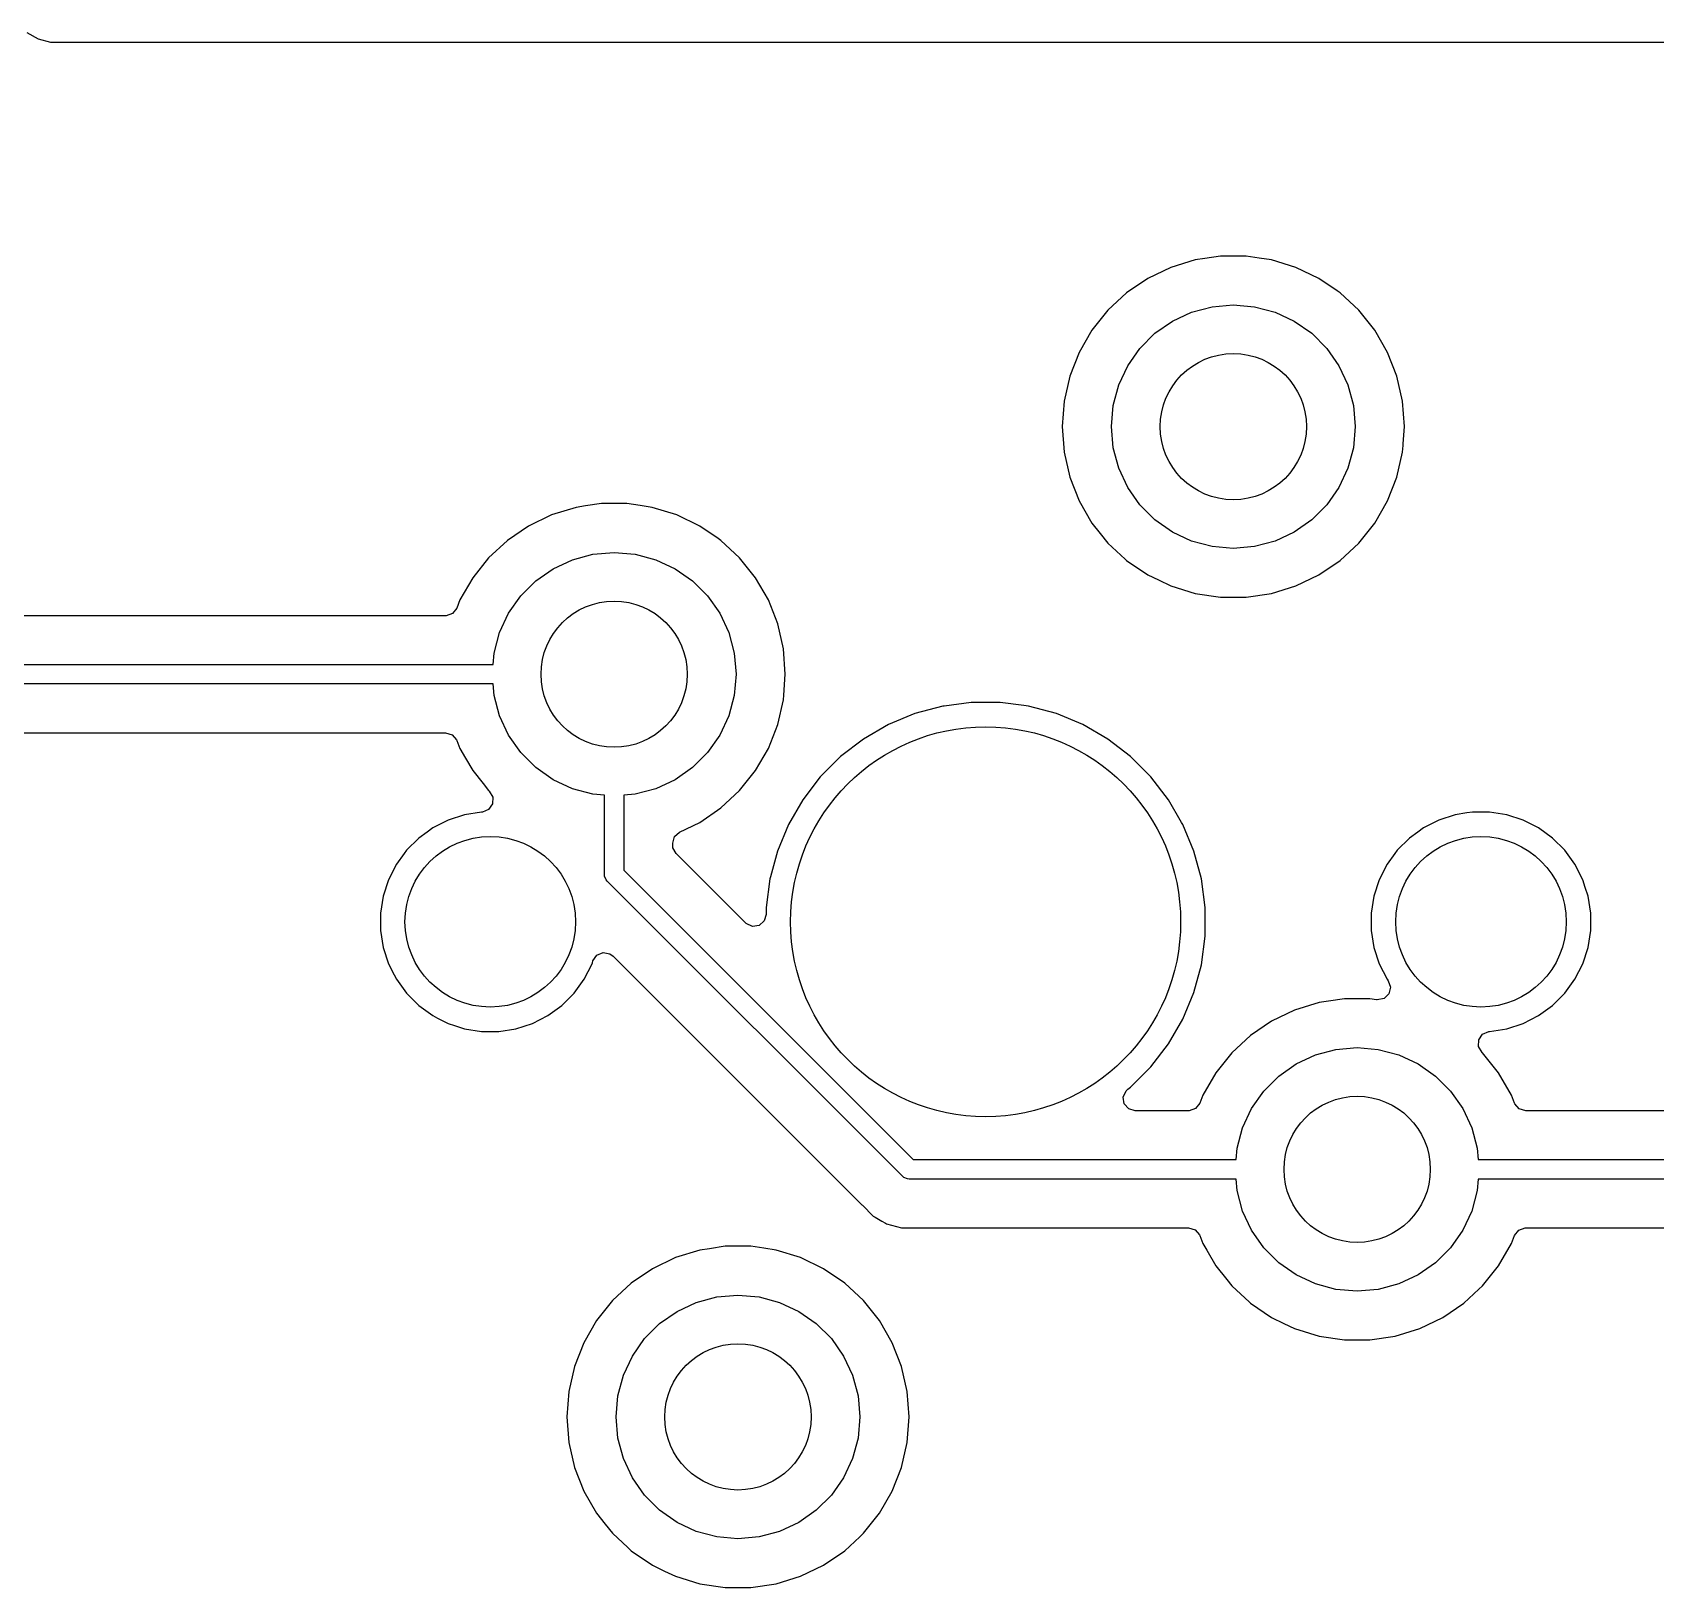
# Model space of a CAD drawing. Extents: x 98 to 223, y -135 to -41.
# Drawn here: x 173.42 to 190.07, y -64.3 to -48.34 of the extents above; entities that cross this region are included whole.
import ezdxf

# ---------------------------------------------------------------- set-up
doc = ezdxf.new("R2010")
doc.units = 0
doc.layers.add('BLACK', color=7, linetype='CONTINUOUS')

msp = doc.modelspace()

# ---------------------------------------------------------------- linework, layer by layer
at = {"layer": 'BLACK', "linetype": 'CONTINUOUS'}
for p, q in [((173.365186, -48.343), (173.479314, -48.408892)), ((173.479314, -48.408892), (173.606608, -48.443)), ((173.606608, -48.443), (173.738392, -48.443)), ((173.738392, -48.443), (192.656608, -48.443)), ((185.096173, -50.753438), (184.859803, -50.867267)), ((185.346876, -50.676106), (185.096173, -50.753438)), ((185.346882, -50.676105), (185.346876, -50.676106)), ((185.346885, -50.676104), (185.346882, -50.676105)), ((185.444747, -50.661353), (185.346885, -50.676104)), ((185.606312, -50.637), (185.444747, -50.661353)), ((185.606318, -50.637), (185.606312, -50.637)), ((185.868682, -50.637), (185.606318, -50.637)), ((185.868687, -50.637), (185.868682, -50.637)), ((186.003323, -50.657294), (185.868687, -50.637)), ((186.128115, -50.676104), (186.003323, -50.657294)), ((186.128119, -50.676105), (186.128115, -50.676104)), ((186.128123, -50.676106), (186.128119, -50.676105)), ((186.378827, -50.753438), (186.128123, -50.676106)), ((186.615196, -50.867267), (186.378825, -50.753438)), ((186.378825, -50.753438), (186.378827, -50.753438)), ((184.859802, -50.867268), (184.64302, -51.015067)), ((184.859803, -50.867267), (184.859802, -50.867268)), ((186.615197, -50.867268), (186.615196, -50.867267)), ((186.6152, -50.86727), (186.615197, -50.867268)), ((186.615204, -50.867272), (186.6152, -50.86727)), ((186.802703, -50.995107), (186.615204, -50.867272)), ((184.64302, -51.015067), (184.450698, -51.193514)), ((186.831979, -51.015067), (186.802703, -50.995107)), ((187.024301, -51.193514), (186.831979, -51.015067)), ((184.450698, -51.193514), (184.287114, -51.398643)), ((185.1125, -51.304968), (185.309975, -51.212884)), ((185.309975, -51.212884), (185.52044, -51.15649)), ((185.52044, -51.15649), (185.7375, -51.1375)), ((185.7375, -51.1375), (185.95456, -51.15649)), ((185.95456, -51.15649), (186.165025, -51.212884)), ((186.165025, -51.212884), (186.3625, -51.304968)), ((187.024304, -51.193518), (187.024301, -51.193514)), ((187.024305, -51.193519), (187.024304, -51.193518)), ((187.187886, -51.398643), (187.024305, -51.193519)), ((184.287114, -51.398643), (184.155932, -51.625856)), ((184.779944, -51.584015), (184.934015, -51.429944)), ((184.934015, -51.429944), (185.1125, -51.304968)), ((186.3625, -51.304968), (186.540985, -51.429944)), ((186.540985, -51.429944), (186.695056, -51.584015)), ((187.319068, -51.625857), (187.187886, -51.398643)), ((184.654968, -51.7625), (184.779944, -51.584015)), ((186.695056, -51.584015), (186.820032, -51.7625)), ((184.155932, -51.625856), (184.060082, -51.870078)), ((184.562884, -51.959975), (184.654968, -51.7625)), ((186.820032, -51.7625), (186.912116, -51.959975)), ((187.41492, -51.870084), (187.319068, -51.625857)), ((184.060076, -51.870097), (184.001697, -52.125874)), ((184.060082, -51.870078), (184.060076, -51.870097)), ((187.473302, -52.12587), (187.41492, -51.870084)), ((184.50649, -52.17044), (184.562884, -51.959975)), ((186.912116, -51.959975), (186.96851, -52.17044)), ((184.001696, -52.125879), (183.982092, -52.387495)), ((184.001697, -52.125874), (184.001696, -52.125879)), ((184.4875, -52.3875), (184.50649, -52.17044)), ((186.96851, -52.17044), (186.9875, -52.3875)), ((187.473302, -52.125874), (187.473302, -52.12587)), ((187.473303, -52.125879), (187.473302, -52.125874)), ((187.492908, -52.387495), (187.473303, -52.125879)), ((183.982092, -52.387495), (183.982092, -52.387504)), ((183.982092, -52.387504), (184.001696, -52.64912)), ((184.50649, -52.60456), (184.4875, -52.3875)), ((186.9875, -52.3875), (186.96851, -52.60456)), ((187.479596, -52.565145), (187.492908, -52.387504)), ((187.492908, -52.387504), (187.492908, -52.387495)), ((187.473302, -52.64913), (187.478486, -52.579963)), ((187.478486, -52.579963), (187.479596, -52.565145)), ((184.001696, -52.64912), (184.001697, -52.649125)), ((184.001697, -52.649125), (184.060076, -52.904902)), ((184.562884, -52.815025), (184.50649, -52.60456)), ((186.96851, -52.60456), (186.912116, -52.815025)), ((187.41492, -52.904916), (187.473302, -52.64913)), ((184.060076, -52.904902), (184.060078, -52.904911)), ((184.060078, -52.904911), (184.06008, -52.904916)), ((184.06008, -52.904916), (184.155932, -53.149143)), ((184.654968, -53.0125), (184.562884, -52.815025)), ((186.912116, -52.815025), (186.820032, -53.0125)), ((187.319068, -53.149143), (187.41492, -52.904916)), ((184.779944, -53.190985), (184.654968, -53.0125)), ((186.820032, -53.0125), (186.695056, -53.190985)), ((178.996876, -53.216106), (178.746173, -53.293438)), ((178.996882, -53.216105), (178.996876, -53.216106)), ((178.996885, -53.216104), (178.996882, -53.216105)), ((179.094747, -53.201353), (178.996885, -53.216104)), ((179.256312, -53.177), (179.094747, -53.201353)), ((179.256318, -53.177), (179.256312, -53.177)), ((179.518682, -53.177), (179.256318, -53.177)), ((179.518687, -53.177), (179.518682, -53.177)), ((179.653323, -53.197294), (179.518687, -53.177)), ((179.778115, -53.216104), (179.653323, -53.197294)), ((179.778119, -53.216105), (179.778115, -53.216104)), ((179.778123, -53.216106), (179.778119, -53.216105)), ((180.028827, -53.293438), (179.778123, -53.216106)), ((184.155932, -53.149143), (184.287114, -53.376357)), ((184.934015, -53.345056), (184.779944, -53.190985)), ((186.695056, -53.190985), (186.540985, -53.345056)), ((187.187886, -53.376357), (187.319068, -53.149143)), ((178.509802, -53.407268), (178.29302, -53.555067)), ((178.509803, -53.407267), (178.509802, -53.407268)), ((178.746173, -53.293438), (178.509803, -53.407267)), ((180.265196, -53.407267), (180.028825, -53.293438)), ((180.028825, -53.293438), (180.028827, -53.293438)), ((180.265197, -53.407268), (180.265196, -53.407267)), ((180.2652, -53.40727), (180.265197, -53.407268)), ((180.265204, -53.407272), (180.2652, -53.40727)), ((180.452703, -53.535107), (180.265204, -53.407272)), ((184.287114, -53.376357), (184.372905, -53.483935)), ((185.1125, -53.470032), (184.934015, -53.345056)), ((186.540985, -53.345056), (186.3625, -53.470032)), ((187.024305, -53.581481), (187.187886, -53.376357)), ((178.29302, -53.555067), (178.100698, -53.733514)), ((180.481979, -53.555067), (180.452703, -53.535107)), ((180.674301, -53.733514), (180.481979, -53.555067)), ((184.372905, -53.483935), (184.450698, -53.581485)), ((184.450698, -53.581485), (184.627969, -53.745967)), ((185.309975, -53.562116), (185.1125, -53.470032)), ((185.52044, -53.61851), (185.309975, -53.562116)), ((186.165025, -53.562116), (185.95456, -53.61851)), ((186.3625, -53.470032), (186.165025, -53.562116)), ((186.831979, -53.759933), (187.024305, -53.581481)), ((178.100698, -53.733514), (177.937114, -53.938643)), ((178.7625, -53.844968), (178.959975, -53.752884)), ((178.959975, -53.752884), (179.17044, -53.69649)), ((179.17044, -53.69649), (179.3875, -53.6775)), ((179.3875, -53.6775), (179.60456, -53.69649)), ((179.60456, -53.69649), (179.815025, -53.752884)), ((179.815025, -53.752884), (180.0125, -53.844968)), ((180.674304, -53.733518), (180.674301, -53.733514)), ((180.674305, -53.733519), (180.674304, -53.733518)), ((180.837886, -53.938643), (180.674305, -53.733519)), ((184.627969, -53.745967), (184.643021, -53.759933)), ((184.643021, -53.759933), (184.859796, -53.907728)), ((185.7375, -53.6375), (185.52044, -53.61851)), ((185.95456, -53.61851), (185.7375, -53.6375)), ((186.615204, -53.907728), (186.831979, -53.759933)), ((178.584015, -53.969944), (178.7625, -53.844968)), ((180.0125, -53.844968), (180.190985, -53.969944)), ((184.859796, -53.907728), (184.859801, -53.90773)), ((184.859801, -53.90773), (184.859802, -53.907731)), ((184.859802, -53.907731), (184.859803, -53.907732)), ((184.859803, -53.907732), (184.968618, -53.960134)), ((186.378823, -54.021563), (186.615204, -53.907728)), ((177.937114, -53.938643), (177.805935, -54.16585)), ((178.429944, -54.124015), (178.584015, -53.969944)), ((180.190985, -53.969944), (180.345056, -54.124015)), ((180.969068, -54.165857), (180.837886, -53.938643)), ((184.968618, -53.960134), (185.096173, -54.021561)), ((185.096173, -54.021561), (185.096174, -54.021561)), ((185.096174, -54.021561), (185.096177, -54.021563)), ((185.096177, -54.021563), (185.346885, -54.098896)), ((186.128115, -54.098896), (186.378823, -54.021563)), ((177.773573, -54.248305), (177.73076, -54.303516)), ((177.805932, -54.165857), (177.773573, -54.248305)), ((177.805935, -54.16585), (177.805932, -54.165855)), ((177.805932, -54.165855), (177.805932, -54.165857)), ((178.304968, -54.3025), (178.429944, -54.124015)), ((180.345056, -54.124015), (180.470032, -54.3025)), ((181.06492, -54.410084), (180.969068, -54.165857)), ((185.346885, -54.098896), (185.606318, -54.138)), ((185.606318, -54.138), (185.868682, -54.138)), ((185.868682, -54.138), (186.128115, -54.098896)), ((177.658147, -54.327), (172.510685, -54.327)), ((177.66489, -54.326817), (177.658147, -54.327)), ((177.73076, -54.303516), (177.66489, -54.326817)), ((178.212884, -54.499975), (178.304968, -54.3025)), ((180.470032, -54.3025), (180.562116, -54.499975)), ((181.123302, -54.66587), (181.06492, -54.410084)), ((178.15649, -54.71044), (178.212884, -54.499975)), ((180.562116, -54.499975), (180.61851, -54.71044)), ((178.146249, -54.8275), (178.15649, -54.71044)), ((180.61851, -54.71044), (180.6375, -54.9275)), ((181.123302, -54.665874), (181.123302, -54.66587)), ((181.123303, -54.665879), (181.123302, -54.665874)), ((181.142908, -54.927495), (181.123303, -54.665879)), ((172.424016, -54.8275), (178.146249, -54.8275)), ((180.6375, -54.9275), (180.61851, -55.14456)), ((181.126825, -55.14212), (181.142908, -54.927504)), ((181.142908, -54.927504), (181.142908, -54.927495)), ((178.146249, -55.0275), (172.465438, -55.0275)), ((178.15649, -55.14456), (178.146249, -55.0275)), ((178.212884, -55.355025), (178.15649, -55.14456)), ((180.61851, -55.14456), (180.562116, -55.355025)), ((181.06492, -55.444916), (181.123302, -55.18913)), ((181.123302, -55.18913), (181.126825, -55.14212)), ((182.757507, -55.255507), (182.472548, -55.331861)), ((182.771585, -55.253653), (182.757507, -55.255507)), ((183.049986, -55.217), (182.771585, -55.253653)), ((183.049994, -55.217), (183.049986, -55.217)), ((183.345006, -55.217), (183.049994, -55.217)), ((183.345013, -55.217), (183.345006, -55.217)), ((183.588613, -55.249071), (183.345013, -55.217)), ((183.637493, -55.255507), (183.588613, -55.249071)), ((183.922452, -55.331861), (183.637493, -55.255507)), ((178.304968, -55.5525), (178.212884, -55.355025)), ((180.562116, -55.355025), (180.470032, -55.5525)), ((182.472538, -55.331864), (182.199999, -55.444754)), ((182.472548, -55.331861), (182.472538, -55.331864)), ((183.922454, -55.331862), (183.922452, -55.331861)), ((183.922461, -55.331864), (183.922454, -55.331862)), ((184.195, -55.444754), (183.922461, -55.331864)), ((172.724113, -55.528), (177.658147, -55.528)), ((177.658147, -55.528), (177.725186, -55.547685)), ((177.725186, -55.547685), (177.770941, -55.600489)), ((178.429944, -55.730985), (178.304968, -55.5525)), ((180.470032, -55.5525), (180.345056, -55.730985)), ((180.969068, -55.689143), (181.06492, -55.444916)), ((181.944506, -55.592261), (181.710459, -55.771852)), ((182.199989, -55.444758), (181.944506, -55.592261)), ((182.199999, -55.444754), (182.199989, -55.444758)), ((184.19501, -55.444758), (184.195, -55.444754)), ((184.450493, -55.592261), (184.19501, -55.444758)), ((184.68454, -55.771852), (184.450493, -55.592261)), ((177.770941, -55.600489), (177.773558, -55.606657)), ((177.773558, -55.606657), (177.805932, -55.689143)), ((177.805932, -55.689143), (177.805934, -55.689146)), ((177.805934, -55.689146), (177.805935, -55.689149)), ((177.805935, -55.689149), (177.864392, -55.790398)), ((178.584015, -55.885056), (178.429944, -55.730985)), ((180.345056, -55.730985), (180.190985, -55.885056)), ((180.837886, -55.916357), (180.969068, -55.689143)), ((177.864392, -55.790398), (177.937114, -55.916357)), ((177.937114, -55.916357), (178.042784, -56.048863)), ((178.7625, -56.010032), (178.584015, -55.885056)), ((180.190985, -55.885056), (180.0125, -56.010032)), ((180.674305, -56.121481), (180.837886, -55.916357)), ((181.710452, -55.771858), (181.501858, -55.980452)), ((181.710459, -55.771852), (181.710452, -55.771858)), ((184.684547, -55.771858), (184.68454, -55.771852)), ((184.893141, -55.980452), (184.684547, -55.771858)), ((178.042784, -56.048863), (178.100697, -56.121484)), ((178.959975, -56.102116), (178.7625, -56.010032)), ((180.0125, -56.010032), (179.815025, -56.102116)), ((181.501852, -55.980459), (181.322261, -56.214506)), ((181.501858, -55.980452), (181.501852, -55.980459)), ((184.893147, -55.980459), (184.893141, -55.980452)), ((185.072738, -56.214506), (184.893147, -55.980459)), ((178.14026, -56.257074), (178.100511, -56.314535)), ((178.100697, -56.121484), (178.106877, -56.127217)), ((178.106877, -56.127217), (178.142633, -56.187244)), ((178.142633, -56.187244), (178.14026, -56.257074)), ((179.17044, -56.15851), (178.959975, -56.102116)), ((179.2875, -56.168751), (179.17044, -56.15851)), ((179.2875, -56.980902), (179.2875, -56.168751)), ((179.60456, -56.15851), (179.4875, -56.168751)), ((179.4875, -56.168751), (179.4875, -56.93948)), ((179.815025, -56.102116), (179.60456, -56.15851)), ((180.481979, -56.299933), (180.674305, -56.121481)), ((181.322261, -56.214506), (181.174758, -56.469989)), ((185.207388, -56.447728), (185.072738, -56.214506)), ((177.685457, -56.424457), (177.527609, -56.504886)), ((177.68546, -56.424456), (177.685457, -56.424457)), ((177.853943, -56.369714), (177.68546, -56.424456)), ((178.028928, -56.341998), (177.853943, -56.369714)), ((178.032288, -56.341734), (178.028928, -56.341998)), ((178.036006, -56.341384), (178.032288, -56.341734)), ((178.100511, -56.314535), (178.036006, -56.341384)), ((180.265204, -56.447728), (180.481979, -56.299933)), ((187.845457, -56.424457), (187.687609, -56.504886)), ((187.84546, -56.424456), (187.845457, -56.424457)), ((188.013943, -56.369714), (187.84546, -56.424456)), ((188.130595, -56.351238), (188.013943, -56.369714)), ((188.188921, -56.342), (188.130595, -56.351238)), ((188.366079, -56.342), (188.188921, -56.342)), ((188.453567, -56.355857), (188.366079, -56.342)), ((188.541056, -56.369714), (188.453567, -56.355857)), ((188.709539, -56.424456), (188.541056, -56.369714)), ((188.709542, -56.424457), (188.709539, -56.424456)), ((188.86739, -56.504886), (188.709542, -56.424457)), ((177.469072, -56.547416), (177.384286, -56.609017)), ((177.527609, -56.504886), (177.469072, -56.547416)), ((179.988, -56.659136), (180.007685, -56.592097)), ((180.007685, -56.592097), (180.058198, -56.547416)), ((180.058198, -56.547416), (180.265204, -56.447728)), ((181.174754, -56.469999), (181.061864, -56.742538)), ((181.174758, -56.469989), (181.174754, -56.469999)), ((185.220243, -56.469993), (185.207388, -56.447728)), ((185.333139, -56.742548), (185.220243, -56.469993)), ((187.629072, -56.547416), (187.544286, -56.609017)), ((187.687609, -56.504886), (187.629072, -56.547416)), ((189.010714, -56.609017), (188.86739, -56.504886)), ((177.259017, -56.734286), (177.234169, -56.768486)), ((177.259019, -56.734284), (177.259017, -56.734286)), ((177.384283, -56.609019), (177.259019, -56.734283)), ((177.259019, -56.734283), (177.259019, -56.734284)), ((177.384284, -56.609019), (177.384283, -56.609019)), ((177.384286, -56.609017), (177.384284, -56.609019)), ((179.988, -56.680805), (179.988, -56.659136)), ((179.990834, -56.707163), (179.988, -56.680805)), ((180.024319, -56.768486), (179.990834, -56.707163)), ((181.061861, -56.742548), (180.991253, -57.006065)), ((181.061864, -56.742538), (181.061861, -56.742548)), ((185.409493, -57.027507), (185.333139, -56.742548)), ((187.419017, -56.734286), (187.394169, -56.768486)), ((187.419019, -56.734284), (187.419017, -56.734286)), ((187.544283, -56.609019), (187.419019, -56.734283)), ((187.419019, -56.734283), (187.419019, -56.734284)), ((187.544284, -56.609019), (187.544283, -56.609019)), ((187.544286, -56.609017), (187.544284, -56.609019)), ((189.135983, -56.734286), (189.010714, -56.609017)), ((189.240113, -56.877609), (189.135983, -56.734286)), ((177.154886, -56.877609), (177.074457, -57.035457)), ((177.234169, -56.768486), (177.154886, -56.877609)), ((180.735319, -57.479486), (180.024319, -56.768486)), ((187.314886, -56.877609), (187.234457, -57.035457)), ((187.394169, -56.768486), (187.314886, -56.877609)), ((189.320542, -57.035457), (189.240113, -56.877609)), ((177.074456, -57.03546), (177.019714, -57.203943)), ((177.074457, -57.035457), (177.074456, -57.03546)), ((179.289421, -57.000411), (179.2875, -56.980902)), ((179.304353, -57.036459), (179.289421, -57.000411)), ((179.316789, -57.051613), (179.304353, -57.036459)), ((182.343387, -60.078211), (179.316789, -57.051613)), ((179.4875, -56.93948), (182.45552, -59.9075)), ((180.985506, -57.027515), (180.947, -57.319986)), ((180.985508, -57.027504), (180.985506, -57.027515)), ((180.991253, -57.006065), (180.985508, -57.027504)), ((185.448, -57.319994), (185.409493, -57.027507)), ((187.234456, -57.03546), (187.179714, -57.203943)), ((187.234457, -57.035457), (187.234456, -57.03546)), ((189.320543, -57.03546), (189.320542, -57.035457)), ((189.346433, -57.115143), (189.320543, -57.03546)), ((177.019714, -57.203943), (176.992, -57.378921)), ((187.179714, -57.203943), (187.152, -57.378921)), ((189.375286, -57.203945), (189.346433, -57.115143)), ((189.403, -57.378921), (189.375286, -57.203945)), ((176.992, -57.378921), (176.992, -57.556078)), ((180.947, -57.391805), (180.927315, -57.458844)), ((180.947, -57.319986), (180.947, -57.391805)), ((185.448, -57.615006), (185.448, -57.319994)), ((187.152, -57.378921), (187.152, -57.556078)), ((189.403, -57.556079), (189.403, -57.378921)), ((176.992, -57.556078), (177.019714, -57.731056)), ((180.741797, -57.485518), (180.735319, -57.479486)), ((180.805353, -57.514543), (180.741797, -57.485518)), ((180.874511, -57.504599), (180.805353, -57.514543)), ((180.927315, -57.458844), (180.874511, -57.504599)), ((187.152, -57.556078), (187.179714, -57.731056)), ((189.375286, -57.731055), (189.403, -57.556079)), ((177.019714, -57.731056), (177.074456, -57.899539)), ((185.409493, -57.907493), (185.448, -57.615006)), ((187.179714, -57.731056), (187.234456, -57.899539)), ((189.320542, -57.899542), (189.375286, -57.731055)), ((177.074456, -57.899539), (177.074457, -57.899542)), ((177.074457, -57.899542), (177.131258, -58.011018)), ((179.080114, -58.05739), (179.160542, -57.899542)), ((179.160542, -57.899542), (179.164333, -57.887875)), ((179.164333, -57.887875), (179.170692, -57.868304)), ((179.170692, -57.868304), (179.210129, -57.810629)), ((179.210129, -57.810629), (179.274487, -57.78343)), ((179.274487, -57.78343), (179.343334, -57.795344)), ((179.343334, -57.795344), (179.376304, -57.818941)), ((179.376304, -57.818941), (181.929237, -60.371874)), ((185.333139, -58.192452), (185.409493, -57.907493)), ((187.234456, -57.899539), (187.234457, -57.899542)), ((187.234457, -57.899542), (187.314887, -58.057392)), ((189.240114, -58.05739), (189.320542, -57.899542)), ((177.131258, -58.011018), (177.154886, -58.05739)), ((177.154886, -58.05739), (177.259017, -58.200714)), ((178.975983, -58.200714), (179.080114, -58.05739)), ((187.314887, -58.057392), (187.325298, -58.071722)), ((187.325298, -58.071722), (187.348777, -58.137529)), ((189.135983, -58.200714), (189.240114, -58.05739)), ((177.259017, -58.200714), (177.384286, -58.325983)), ((178.850714, -58.325983), (178.975983, -58.200714)), ((185.220243, -58.465007), (185.333139, -58.192452)), ((186.876312, -58.257), (186.714747, -58.281353)), ((186.876318, -58.257), (186.876312, -58.257)), ((187.138682, -58.257), (186.876318, -58.257)), ((187.138689, -58.257), (187.138682, -58.257)), ((187.206498, -58.267221), (187.138689, -58.257)), ((187.282844, -58.254276), (187.214366, -58.268151)), ((187.332951, -58.205582), (187.282844, -58.254276)), ((187.348777, -58.137529), (187.332951, -58.205582)), ((189.010714, -58.325983), (189.135983, -58.200714)), ((177.384286, -58.325983), (177.52761, -58.430114)), ((178.70739, -58.430114), (178.850714, -58.325983)), ((186.366173, -58.373438), (186.129803, -58.487267)), ((186.616876, -58.296106), (186.366173, -58.373438)), ((186.616882, -58.296105), (186.616876, -58.296106)), ((186.616885, -58.296104), (186.616882, -58.296105)), ((186.714747, -58.281353), (186.616885, -58.296104)), ((187.214366, -58.268151), (187.206498, -58.267221)), ((188.86739, -58.430114), (189.010714, -58.325983)), ((177.52761, -58.430114), (177.576165, -58.454854)), ((177.576165, -58.454854), (177.685457, -58.510542)), ((177.685457, -58.510542), (177.68546, -58.510543)), ((177.68546, -58.510543), (177.752075, -58.532187)), ((177.752075, -58.532187), (177.853945, -58.565286)), ((177.853945, -58.565286), (178.028921, -58.593)), ((178.206079, -58.593), (178.381055, -58.565286)), ((178.381055, -58.565286), (178.549542, -58.510542)), ((178.549542, -58.510542), (178.70739, -58.430114)), ((185.072738, -58.720494), (185.220243, -58.465007)), ((186.129802, -58.487268), (185.91302, -58.635067)), ((186.129803, -58.487267), (186.129802, -58.487268)), ((188.366079, -58.593), (188.541055, -58.565286)), ((188.541055, -58.565286), (188.709542, -58.510542)), ((188.709542, -58.510542), (188.86739, -58.430114)), ((178.028921, -58.593), (178.028922, -58.593)), ((178.028922, -58.593), (178.206078, -58.593)), ((178.206078, -58.593), (178.206079, -58.593)), ((184.893146, -58.954542), (185.072738, -58.720494)), ((185.91302, -58.635067), (185.720698, -58.813514)), ((186.79044, -58.77649), (187.0075, -58.7575)), ((187.0075, -58.7575), (187.22456, -58.77649)), ((188.252366, -58.747754), (188.254739, -58.677925)), ((188.288122, -58.807781), (188.252366, -58.747754)), ((188.254739, -58.677925), (188.294488, -58.620464)), ((188.294488, -58.620464), (188.358993, -58.593615)), ((188.358993, -58.593615), (188.362727, -58.593264)), ((188.362727, -58.593264), (188.366076, -58.593)), ((188.366076, -58.593), (188.366079, -58.593)), ((185.720698, -58.813514), (185.557114, -59.018643)), ((186.3825, -58.924968), (186.579975, -58.832884)), ((186.579975, -58.832884), (186.79044, -58.77649)), ((187.22456, -58.77649), (187.435025, -58.832884)), ((187.435025, -58.832884), (187.6325, -58.924968)), ((188.294298, -58.813511), (188.288122, -58.807781)), ((188.294299, -58.813512), (188.294298, -58.813511)), ((188.294303, -58.813517), (188.294299, -58.813512)), ((188.294305, -58.813519), (188.294303, -58.813517)), ((188.457886, -59.018643), (188.294305, -58.813519)), ((184.684542, -59.163146), (184.893146, -58.954542)), ((185.557114, -59.018643), (185.425935, -59.24585)), ((186.049944, -59.204015), (186.204015, -59.049944)), ((186.204015, -59.049944), (186.3825, -58.924968)), ((187.6325, -58.924968), (187.810985, -59.049944)), ((187.810985, -59.049944), (187.965056, -59.204015)), ((188.589068, -59.245857), (188.457886, -59.018643)), ((184.6093, -59.265353), (184.638325, -59.201797)), ((184.638325, -59.201797), (184.656552, -59.184624)), ((184.656552, -59.184624), (184.669179, -59.174934)), ((184.669179, -59.174934), (184.684542, -59.163146)), ((185.425932, -59.245857), (185.393573, -59.328305)), ((185.425935, -59.24585), (185.425932, -59.245855)), ((185.425932, -59.245855), (185.425932, -59.245857)), ((185.924968, -59.3825), (186.049944, -59.204015)), ((187.965056, -59.204015), (188.090032, -59.3825)), ((188.621441, -59.328342), (188.589068, -59.245857)), ((184.619244, -59.334511), (184.6093, -59.265353)), ((184.664999, -59.387315), (184.619244, -59.334511)), ((184.732038, -59.407), (184.664999, -59.387315)), ((185.278147, -59.407), (184.732038, -59.407)), ((185.28489, -59.406817), (185.278147, -59.407)), ((185.35076, -59.383516), (185.28489, -59.406817)), ((185.393573, -59.328305), (185.35076, -59.383516)), ((185.832884, -59.579975), (185.924968, -59.3825)), ((188.090032, -59.3825), (188.182116, -59.579975)), ((188.624059, -59.334511), (188.621441, -59.328342)), ((188.669814, -59.387315), (188.624059, -59.334511)), ((188.736853, -59.407), (188.669814, -59.387315)), ((196.967403, -59.407), (188.736853, -59.407)), ((185.77649, -59.79044), (185.832884, -59.579975)), ((188.182116, -59.579975), (188.23851, -59.79044)), ((182.45552, -59.9075), (185.766249, -59.9075)), ((185.766249, -59.9075), (185.77649, -59.79044)), ((188.23851, -59.79044), (188.248751, -59.9075)), ((188.248751, -59.9075), (197.226078, -59.9075)), ((182.358541, -60.090647), (182.343387, -60.078211)), ((182.394589, -60.105579), (182.358541, -60.090647)), ((182.414098, -60.1075), (182.394589, -60.105579)), ((185.766249, -60.1075), (182.414098, -60.1075)), ((185.77649, -60.22456), (185.766249, -60.1075)), ((185.832884, -60.435025), (185.77649, -60.22456)), ((188.23851, -60.22456), (188.182116, -60.435025)), ((188.248751, -60.1075), (188.23851, -60.22456)), ((197.2675, -60.1075), (188.248751, -60.1075)), ((181.929237, -60.371874), (181.929247, -60.371885)), ((181.929247, -60.371885), (181.933577, -60.376215)), ((181.933577, -60.376215), (181.933578, -60.376216)), ((181.933578, -60.376216), (182.045382, -60.48802)), ((182.045382, -60.48802), (182.064219, -60.498895)), ((182.064219, -60.498895), (182.132193, -60.538139)), ((182.132193, -60.538139), (182.132195, -60.538141)), ((182.132195, -60.538141), (182.170249, -60.560111)), ((182.170249, -60.560111), (182.182313, -60.567077)), ((182.182313, -60.567077), (182.335041, -60.608001)), ((185.924968, -60.6325), (185.832884, -60.435025)), ((188.182116, -60.435025), (188.090032, -60.6325)), ((182.335041, -60.608001), (182.335044, -60.608001)), ((182.335044, -60.608001), (182.500751, -60.608001)), ((182.500751, -60.608001), (182.500767, -60.608)), ((182.500767, -60.608), (185.278147, -60.608)), ((185.278147, -60.608), (185.345186, -60.627685)), ((185.345186, -60.627685), (185.390941, -60.680489)), ((185.390941, -60.680489), (185.393558, -60.686657)), ((185.393558, -60.686657), (185.425932, -60.769143)), ((186.049944, -60.810985), (185.924968, -60.6325)), ((188.090032, -60.6325), (187.965056, -60.810985)), ((188.589068, -60.769143), (188.621426, -60.686694)), ((188.621426, -60.686694), (188.66424, -60.631484)), ((188.66424, -60.631484), (188.73011, -60.608183)), ((188.73011, -60.608183), (188.736853, -60.608)), ((188.736853, -60.608), (197.180831, -60.608)), ((180.016173, -60.913438), (179.779803, -61.027267)), ((180.266876, -60.836106), (180.016173, -60.913438)), ((180.266882, -60.836105), (180.266876, -60.836106)), ((180.266885, -60.836104), (180.266882, -60.836105)), ((180.364747, -60.821353), (180.266885, -60.836104)), ((180.526312, -60.797), (180.364747, -60.821353)), ((180.526318, -60.797), (180.526312, -60.797)), ((180.788682, -60.797), (180.526318, -60.797)), ((180.788687, -60.797), (180.788682, -60.797)), ((180.923323, -60.817294), (180.788687, -60.797)), ((181.048115, -60.836104), (180.923323, -60.817294)), ((181.048119, -60.836105), (181.048115, -60.836104)), ((181.048123, -60.836106), (181.048119, -60.836105)), ((181.298827, -60.913438), (181.048123, -60.836106)), ((181.535196, -61.027267), (181.298825, -60.913438)), ((181.298825, -60.913438), (181.298827, -60.913438)), ((185.425932, -60.769143), (185.425934, -60.769146)), ((185.425934, -60.769146), (185.425935, -60.769149)), ((185.425935, -60.769149), (185.464593, -60.836106)), ((185.464593, -60.836106), (185.557114, -60.996357)), ((186.204015, -60.965056), (186.049944, -60.810985)), ((187.965056, -60.810985), (187.810985, -60.965056)), ((188.457886, -60.996357), (188.589068, -60.769143)), ((179.779802, -61.027268), (179.56302, -61.175067)), ((179.779803, -61.027267), (179.779802, -61.027268)), ((181.535197, -61.027268), (181.535196, -61.027267)), ((181.5352, -61.02727), (181.535197, -61.027268)), ((181.535204, -61.027272), (181.5352, -61.02727)), ((181.751979, -61.175067), (181.535204, -61.027272)), ((185.557114, -60.996357), (185.669915, -61.137805)), ((186.3825, -61.090032), (186.204015, -60.965056)), ((187.810985, -60.965056), (187.6325, -61.090032)), ((188.294305, -61.201481), (188.457886, -60.996357)), ((179.56302, -61.175067), (179.370698, -61.353514)), ((181.944301, -61.353514), (181.751979, -61.175067)), ((185.669915, -61.137805), (185.720698, -61.201485)), ((185.720698, -61.201485), (185.902253, -61.369941)), ((186.579975, -61.182116), (186.3825, -61.090032)), ((186.79044, -61.23851), (186.579975, -61.182116)), ((187.0075, -61.2575), (186.79044, -61.23851)), ((187.22456, -61.23851), (187.0075, -61.2575)), ((187.435025, -61.182116), (187.22456, -61.23851)), ((187.6325, -61.090032), (187.435025, -61.182116)), ((188.101979, -61.379933), (188.256294, -61.23675)), ((188.256294, -61.23675), (188.294301, -61.201485)), ((188.294301, -61.201483), (188.294305, -61.201481)), ((188.294301, -61.201485), (188.294301, -61.201483)), ((179.370698, -61.353514), (179.207114, -61.558643)), ((180.0325, -61.464968), (180.229975, -61.372884)), ((180.229975, -61.372884), (180.44044, -61.31649)), ((180.44044, -61.31649), (180.6575, -61.2975)), ((180.6575, -61.2975), (180.87456, -61.31649)), ((180.87456, -61.31649), (181.085025, -61.372884)), ((181.085025, -61.372884), (181.2825, -61.464968)), ((181.944304, -61.353518), (181.944301, -61.353514)), ((181.944305, -61.353519), (181.944304, -61.353518)), ((182.107886, -61.558643), (181.944305, -61.353519)), ((185.902253, -61.369941), (185.913021, -61.379933)), ((185.913021, -61.379933), (186.129796, -61.527728)), ((187.885204, -61.527728), (188.101979, -61.379933)), ((179.207114, -61.558643), (179.075932, -61.785856)), ((179.854015, -61.589944), (180.0325, -61.464968)), ((181.2825, -61.464968), (181.460985, -61.589944)), ((182.239068, -61.785857), (182.107886, -61.558643)), ((186.129796, -61.527728), (186.129801, -61.52773)), ((186.129801, -61.52773), (186.129802, -61.527731)), ((186.129802, -61.527731), (186.129803, -61.527732)), ((186.129803, -61.527732), (186.255343, -61.588188)), ((187.648823, -61.641563), (187.885204, -61.527728)), ((179.574968, -61.9225), (179.699944, -61.744015)), ((179.699944, -61.744015), (179.854015, -61.589944)), ((181.460985, -61.589944), (181.615056, -61.744015)), ((181.615056, -61.744015), (181.740032, -61.9225)), ((186.255343, -61.588188), (186.366173, -61.641561)), ((186.366173, -61.641561), (186.366174, -61.641561)), ((186.366174, -61.641561), (186.366177, -61.641563)), ((186.366177, -61.641563), (186.616885, -61.718896)), ((186.616885, -61.718896), (186.876318, -61.758)), ((187.138682, -61.758), (187.398115, -61.718896)), ((187.398115, -61.718896), (187.648823, -61.641563)), ((179.075932, -61.785856), (178.980082, -62.030078)), ((182.33492, -62.030084), (182.239068, -61.785857)), ((186.876318, -61.758), (187.138682, -61.758)), ((178.980076, -62.030097), (178.921697, -62.285874)), ((178.980082, -62.030078), (178.980076, -62.030097)), ((179.482884, -62.119975), (179.574968, -61.9225)), ((181.740032, -61.9225), (181.832116, -62.119975)), ((182.393302, -62.28587), (182.33492, -62.030084)), ((179.42649, -62.33044), (179.482884, -62.119975)), ((181.832116, -62.119975), (181.88851, -62.33044)), ((178.921696, -62.285879), (178.902092, -62.547495)), ((178.921697, -62.285874), (178.921696, -62.285879)), ((179.4075, -62.5475), (179.42649, -62.33044)), ((181.88851, -62.33044), (181.9075, -62.5475)), ((182.393302, -62.285874), (182.393302, -62.28587)), ((182.393303, -62.285879), (182.393302, -62.285874)), ((182.412908, -62.547495), (182.393303, -62.285879)), ((178.902092, -62.547495), (178.902092, -62.547504)), ((178.902092, -62.547504), (178.921696, -62.80912)), ((179.42649, -62.76456), (179.4075, -62.5475)), ((181.9075, -62.5475), (181.88851, -62.76456)), ((182.393303, -62.80912), (182.412908, -62.547504)), ((182.412908, -62.547504), (182.412908, -62.547495)), ((178.921696, -62.80912), (178.921697, -62.809125)), ((178.921697, -62.809125), (178.980076, -63.064902)), ((179.482884, -62.975025), (179.42649, -62.76456)), ((181.88851, -62.76456), (181.832116, -62.975025)), ((182.33492, -63.064916), (182.393302, -62.80913)), ((182.393302, -62.80913), (182.393303, -62.80912)), ((178.980076, -63.064902), (178.980078, -63.064911)), ((178.980078, -63.064911), (178.98008, -63.064916)), ((178.98008, -63.064916), (179.075932, -63.309143)), ((179.574968, -63.1725), (179.482884, -62.975025)), ((181.832116, -62.975025), (181.740032, -63.1725)), ((182.239068, -63.309143), (182.33492, -63.064916)), ((179.699944, -63.350985), (179.574968, -63.1725)), ((181.740032, -63.1725), (181.615056, -63.350985)), ((179.075932, -63.309143), (179.207114, -63.536357)), ((179.854015, -63.505056), (179.699944, -63.350985)), ((181.615056, -63.350985), (181.460985, -63.505056)), ((182.107886, -63.536357), (182.239068, -63.309143)), ((179.207114, -63.536357), (179.296654, -63.648636)), ((180.0325, -63.630032), (179.854015, -63.505056)), ((181.460985, -63.505056), (181.2825, -63.630032)), ((181.944305, -63.741481), (182.107886, -63.536357)), ((179.296654, -63.648636), (179.370698, -63.741485)), ((179.370698, -63.741485), (179.52676, -63.886288)), ((180.229975, -63.722116), (180.0325, -63.630032)), ((180.44044, -63.77851), (180.229975, -63.722116)), ((181.085025, -63.722116), (180.87456, -63.77851)), ((181.2825, -63.630032), (181.085025, -63.722116)), ((181.906749, -63.776328), (181.944301, -63.741485)), ((181.944301, -63.741483), (181.944305, -63.741481)), ((181.944301, -63.741485), (181.944301, -63.741483)), ((179.52676, -63.886288), (179.563021, -63.919933)), ((180.6575, -63.7975), (180.44044, -63.77851)), ((180.87456, -63.77851), (180.6575, -63.7975)), ((181.751979, -63.919933), (181.906749, -63.776328)), ((179.563021, -63.919933), (179.779796, -64.067728)), ((179.779796, -64.067728), (179.779801, -64.06773)), ((179.779801, -64.06773), (179.779802, -64.067731)), ((179.779802, -64.067731), (179.779803, -64.067732)), ((179.779803, -64.067732), (179.905343, -64.128188)), ((181.298823, -64.181563), (181.535204, -64.067728)), ((181.535204, -64.067728), (181.751979, -63.919933)), ((179.905343, -64.128188), (180.016173, -64.181561)), ((180.016173, -64.181561), (180.016174, -64.181561)), ((180.016174, -64.181561), (180.016177, -64.181563)), ((180.016177, -64.181563), (180.266885, -64.258896)), ((181.048115, -64.258896), (181.298823, -64.181563)), ((180.266885, -64.258896), (180.526318, -64.298)), ((180.526318, -64.298), (180.788682, -64.298)), ((180.788682, -64.298), (181.048115, -64.258896))]:
    msp.add_line(p, q, dxfattribs=at)
at = {"layer": 'BLACK'}
for centre, radius in [((185.7375, -52.3875), 0.75), ((179.3875, -54.9275), 0.75), ((183.1975, -57.4675), 2), ((178.1175, -57.4675), 0.875), ((188.2775, -57.4675), 0.875), ((187.0075, -60.0075), 0.75), ((180.6575, -62.5475), 0.75)]:
    msp.add_circle(centre, radius, dxfattribs=at)

doc.saveas('drawing.dxf')
